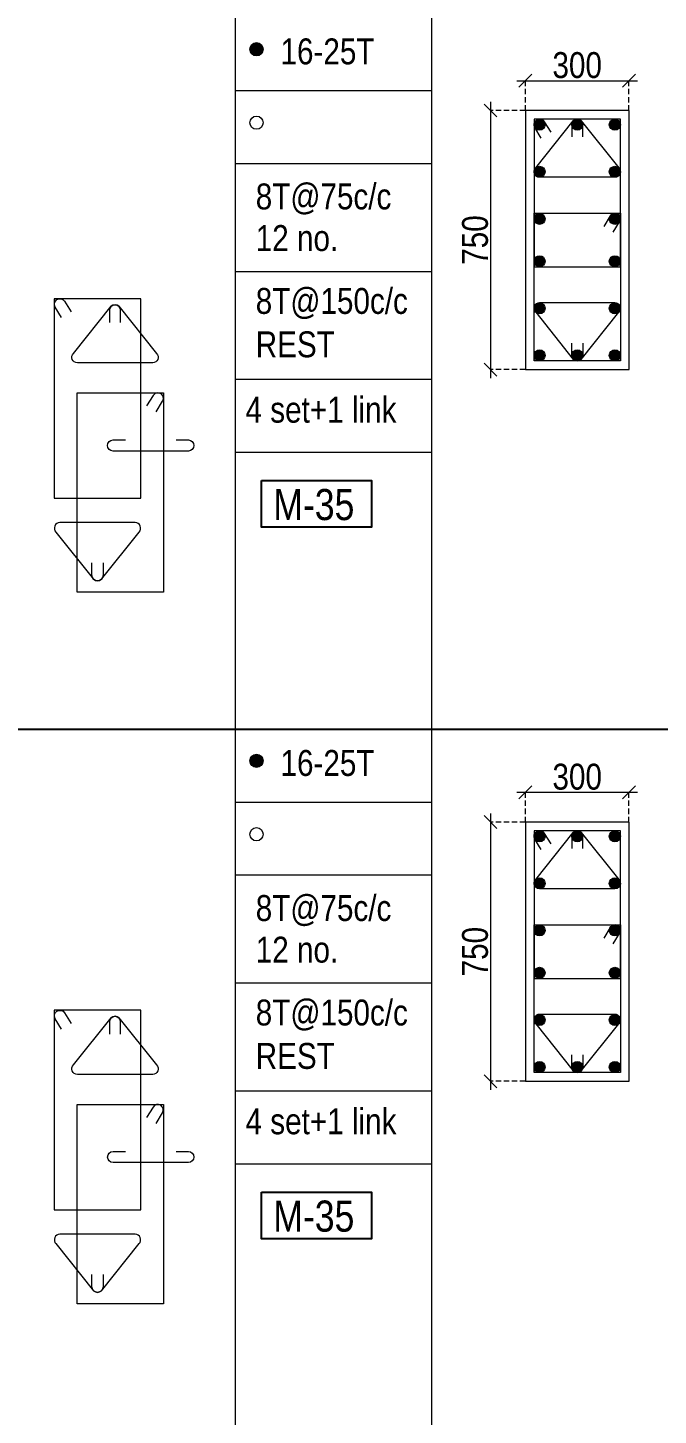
# Model space of a CAD drawing. Header units: millimetres. Extents: x 1112055 to 3390982, y -148532 to 766891.
# Drawn here: x 2170872 to 2178175, y 357764 to 373830 of the extents above; entities that cross this region are included whole.
import ezdxf
from ezdxf.enums import TextEntityAlignment as Align

# ---------------------------------------------------------------- set-up
doc = ezdxf.new("R2010")
doc.units = ezdxf.units.MM
doc.header["$PDMODE"] = 35
doc.header["$PDSIZE"] = -25
doc.linetypes.add('DASHED2', pattern=[0.375, 0.25, -0.125])
doc.linetypes.add('Hidden', pattern=[9.525, 6.35, -3.175])
for name, color, linetype, lineweight in [('B COL. SIZE DIM', 220, 'Continuous', 25), ('B COLSCH', 204, 'Continuous', 20), ('B COLUMN', 1, 'Hidden', 9), ('B STEEL', 34, 'Continuous', 15)]:
    doc.layers.add(name, color=color, linetype=linetype, lineweight=lineweight)
doc.layers.add('B TEXT', color=7, linetype='Continuous')
doc.styles.add('dim inside', font='romans.shx', dxfattribs={"width": 0.8, "height": 125})
doc.styles.add('SWINC', font='swissc.ttf')
doc.dimstyles.new('dim inside', dxfattribs={"dimtxt": 125, "dimasz": 100, "dimexe": 0, "dimexo": 0, "dimgap": 10, "dimtad": 0, "dimdec": 0, "dimzin": 0, "dimdsep": 46, "dimtxsty": 'dim inside', "dimblk": 'SMALL', "dimcen": 0.09, "dimadec": 0, "dimazin": 0, "dimtfac": 1, "dimtdec": 0, "dimtofl": 0, "dimtmove": 0, "dimatfit": 3, "dimfxl": 1, "dimtolj": 1, "dimtzin": 0, "dimarcsym": 2})

# ---------------------------------------------------------------- blocks, each defined once
blk = doc.blocks.new('_Oblique')
at = {"color": 0, "linetype": 'ByBlock', "lineweight": -2}
blk.add_line((-0.5, -0.5), (0.5, 0.5), dxfattribs=at)
blk = doc.blocks.new('*D1162')
at = {"layer": 'B COL. SIZE DIM', "color": 250, "lineweight": 9, "ltscale": 250, "transparency": 16777216}
blk.add_line((2176536, 364977), (2177936, 364977), dxfattribs=at)
at = {"layer": 'B COL. SIZE DIM', "color": 250, "linetype": 'DASHED2', "lineweight": 9, "ltscale": 250, "transparency": 16777216}
for p, q in [((2176636, 364632), (2176636, 364977)), ((2177836, 364632), (2177836, 364977))]:
    blk.add_line(p, q, dxfattribs=at)
at = {"layer": 'Defpoints', "color": 0, "ltscale": 250, "transparency": 16777216}
for p in [(2177836, 364977), (2176636, 364632), (2177836, 364632)]:
    blk.add_point(p, dxfattribs=at)
at = {"layer": 'B COL. SIZE DIM', "color": 250, "lineweight": 9, "ltscale": 250, "transparency": 16777216, "xscale": 150, "yscale": 150, "zscale": 150, "rotation": 180}
blk.add_blockref('_Oblique', (2176636, 364977), dxfattribs=at)
at = {"layer": 'B COL. SIZE DIM', "color": 250, "lineweight": 9, "ltscale": 250, "transparency": 16777216, "xscale": 150, "yscale": 150, "zscale": 150}
blk.add_blockref('_Oblique', (2177836, 364977), dxfattribs=at)
at = {"layer": 'B COL. SIZE DIM', "color": 6, "ltscale": 250, "transparency": 16777216, "insert": (2177236, 365156), "char_height": 300, "attachment_point": 5, "style": 'SWINC'}
blk.add_mtext('\\A1;300', dxfattribs=at)
blk = doc.blocks.new('*D1163')
at = {"layer": 'B COL. SIZE DIM', "color": 250, "lineweight": 9, "ltscale": 250, "transparency": 16777216}
blk.add_line((2176232, 364732), (2176232, 361532), dxfattribs=at)
at = {"layer": 'B COL. SIZE DIM', "color": 250, "linetype": 'DASHED2', "lineweight": 9, "ltscale": 250, "transparency": 16777216}
for p, q in [((2176636, 364632), (2176232, 364632)), ((2176636, 361632), (2176232, 361632))]:
    blk.add_line(p, q, dxfattribs=at)
at = {"layer": 'Defpoints', "color": 0, "ltscale": 250, "transparency": 16777216}
for p in [(2176636, 364632), (2176232, 361632), (2176636, 361632)]:
    blk.add_point(p, dxfattribs=at)
at = {"layer": 'B COL. SIZE DIM', "color": 250, "lineweight": 9, "ltscale": 250, "transparency": 16777216, "xscale": 150, "yscale": 150, "zscale": 150}
for p, rotation in [((2176232, 364632), 90), ((2176232, 361632), 270)]:
    blk.add_blockref('_Oblique', p, dxfattribs=dict(at, rotation=rotation))
at = {"layer": 'B COL. SIZE DIM', "color": 6, "ltscale": 250, "transparency": 16777216, "insert": (2176054, 363132), "char_height": 300, "attachment_point": 5, "rotation": 90, "style": 'SWINC'}
blk.add_mtext('\\A1;750', dxfattribs=at)
blk = doc.blocks.new('*D1158')
at = {"layer": 'B COL. SIZE DIM', "color": 250, "lineweight": 9, "ltscale": 250, "transparency": 16777216}
blk.add_line((2176536, 373217), (2177936, 373217), dxfattribs=at)
at = {"layer": 'B COL. SIZE DIM', "color": 250, "linetype": 'DASHED2', "lineweight": 9, "ltscale": 250, "transparency": 16777216}
for p, q in [((2176636, 372872), (2176636, 373217)), ((2177836, 372872), (2177836, 373217))]:
    blk.add_line(p, q, dxfattribs=at)
at = {"layer": 'Defpoints', "color": 0, "ltscale": 250, "transparency": 16777216}
for p in [(2177836, 373217), (2176636, 372872), (2177836, 372872)]:
    blk.add_point(p, dxfattribs=at)
at = {"layer": 'B COL. SIZE DIM', "color": 250, "lineweight": 9, "ltscale": 250, "transparency": 16777216, "xscale": 150, "yscale": 150, "zscale": 150, "rotation": 180}
blk.add_blockref('_Oblique', (2176636, 373217), dxfattribs=at)
at = {"layer": 'B COL. SIZE DIM', "color": 250, "lineweight": 9, "ltscale": 250, "transparency": 16777216, "xscale": 150, "yscale": 150, "zscale": 150}
blk.add_blockref('_Oblique', (2177836, 373217), dxfattribs=at)
at = {"layer": 'B COL. SIZE DIM', "color": 6, "ltscale": 250, "transparency": 16777216, "insert": (2177236, 373396), "char_height": 300, "attachment_point": 5, "style": 'SWINC'}
blk.add_mtext('\\A1;300', dxfattribs=at)
blk = doc.blocks.new('*D1159')
at = {"layer": 'B COL. SIZE DIM', "color": 250, "lineweight": 9, "ltscale": 250, "transparency": 16777216}
blk.add_line((2176232, 372972), (2176232, 369772), dxfattribs=at)
at = {"layer": 'B COL. SIZE DIM', "color": 250, "linetype": 'DASHED2', "lineweight": 9, "ltscale": 250, "transparency": 16777216}
for p, q in [((2176636, 372872), (2176232, 372872)), ((2176636, 369872), (2176232, 369872))]:
    blk.add_line(p, q, dxfattribs=at)
at = {"layer": 'Defpoints', "color": 0, "ltscale": 250, "transparency": 16777216}
for p in [(2176636, 372872), (2176232, 369872), (2176636, 369872)]:
    blk.add_point(p, dxfattribs=at)
at = {"layer": 'B COL. SIZE DIM', "color": 250, "lineweight": 9, "ltscale": 250, "transparency": 16777216, "xscale": 150, "yscale": 150, "zscale": 150}
for p, rotation in [((2176232, 372872), 90), ((2176232, 369872), 270)]:
    blk.add_blockref('_Oblique', p, dxfattribs=dict(at, rotation=rotation))
at = {"layer": 'B COL. SIZE DIM', "color": 6, "ltscale": 250, "transparency": 16777216, "insert": (2176054, 371372), "char_height": 300, "attachment_point": 5, "rotation": 90, "style": 'SWINC'}
blk.add_mtext('\\A1;750', dxfattribs=at)

msp = doc.modelspace()

# ---------------------------------------------------------------- hatches: boundary and pattern name
at = {"layer": 'B STEEL', "lineweight": 9, "ltscale": 0.5}
h = msp.add_hatch(color=34, dxfattribs=at)
edge = h.paths.add_edge_path()
edge.add_arc((2173521, 373581.3), 76.8, 0, 360)
h = msp.add_hatch(color=34, dxfattribs=at)
edge = h.paths.add_edge_path()
edge.add_arc((2176800.2, 372708.1), 64, 0, 360)
at = {"layer": 'B STEEL'}
h = msp.add_hatch(color=34, dxfattribs=at)
edge = h.paths.add_edge_path()
edge.add_arc((2177236.2, 372708.1), 64, 0, 360)
at = {"layer": 'B STEEL', "lineweight": 9, "ltscale": 0.5}
h = msp.add_hatch(color=34, dxfattribs=at)
edge = h.paths.add_edge_path()
edge.add_arc((2177672.2, 372708.1), 64, 180, 540, ccw=False)
at = {"layer": 'B STEEL'}
h = msp.add_hatch(color=34, dxfattribs=at)
edge = h.paths.add_edge_path()
edge.add_arc((2176800.2, 372162.8), 64, 0, 360)
h = msp.add_hatch(color=34, dxfattribs=at)
edge = h.paths.add_edge_path()
edge.add_arc((2177672.2, 372162.8), 64, 0, 360)
h = msp.add_hatch(color=34, dxfattribs=at)
edge = h.paths.add_edge_path()
edge.add_arc((2176800.2, 371617.4), 64, 0, 360)
h = msp.add_hatch(color=34, dxfattribs=at)
edge = h.paths.add_edge_path()
edge.add_arc((2177672.2, 371617.4), 64, 0, 360)
h = msp.add_hatch(color=34, dxfattribs=at)
edge = h.paths.add_edge_path()
edge.add_arc((2176800.2, 371126.8), 64, 0, 360)
h = msp.add_hatch(color=34, dxfattribs=at)
edge = h.paths.add_edge_path()
edge.add_arc((2177672.2, 371126.8), 64, 0, 360)
h = msp.add_hatch(color=34, dxfattribs=at)
edge = h.paths.add_edge_path()
edge.add_arc((2176800.2, 370581.5), 64, 0, 360)
h = msp.add_hatch(color=34, dxfattribs=at)
edge = h.paths.add_edge_path()
edge.add_arc((2177672.2, 370581.5), 64, 0, 360)
at = {"layer": 'B STEEL', "lineweight": 9, "ltscale": 0.5}
h = msp.add_hatch(color=34, dxfattribs=at)
edge = h.paths.add_edge_path()
edge.add_arc((2176800.2, 370036.1), 64, 0, 360, ccw=False)
at = {"layer": 'B STEEL'}
h = msp.add_hatch(color=34, dxfattribs=at)
edge = h.paths.add_edge_path()
edge.add_arc((2177236.2, 370036.1), 64, 0, 360)
at = {"layer": 'B STEEL', "lineweight": 9, "ltscale": 0.5}
h = msp.add_hatch(color=34, dxfattribs=at)
edge = h.paths.add_edge_path()
edge.add_arc((2177672.2, 370036.1), 64, -180, 180)
h = msp.add_hatch(color=34, dxfattribs=at)
edge = h.paths.add_edge_path()
edge.add_arc((2173521, 365341.4), 76.8, 0, 360)
h = msp.add_hatch(color=34, dxfattribs=at)
edge = h.paths.add_edge_path()
edge.add_arc((2176800.2, 364468.3), 64, 0, 360)
at = {"layer": 'B STEEL'}
h = msp.add_hatch(color=34, dxfattribs=at)
edge = h.paths.add_edge_path()
edge.add_arc((2177236.2, 364468.3), 64, 0, 360)
at = {"layer": 'B STEEL', "lineweight": 9, "ltscale": 0.5}
h = msp.add_hatch(color=34, dxfattribs=at)
edge = h.paths.add_edge_path()
edge.add_arc((2177672.2, 364468.3), 64, 180, 540, ccw=False)
at = {"layer": 'B STEEL'}
h = msp.add_hatch(color=34, dxfattribs=at)
edge = h.paths.add_edge_path()
edge.add_arc((2176800.2, 363922.9), 64, 0, 360)
h = msp.add_hatch(color=34, dxfattribs=at)
edge = h.paths.add_edge_path()
edge.add_arc((2177672.2, 363922.9), 64, 0, 360)
h = msp.add_hatch(color=34, dxfattribs=at)
edge = h.paths.add_edge_path()
edge.add_arc((2176800.2, 363377.6), 64, 0, 360)
h = msp.add_hatch(color=34, dxfattribs=at)
edge = h.paths.add_edge_path()
edge.add_arc((2177672.2, 363377.6), 64, 0, 360)
h = msp.add_hatch(color=34, dxfattribs=at)
edge = h.paths.add_edge_path()
edge.add_arc((2176800.2, 362886.9), 64, 0, 360)
h = msp.add_hatch(color=34, dxfattribs=at)
edge = h.paths.add_edge_path()
edge.add_arc((2177672.2, 362886.9), 64, 0, 360)
h = msp.add_hatch(color=34, dxfattribs=at)
edge = h.paths.add_edge_path()
edge.add_arc((2176800.2, 362341.6), 64, 0, 360)
h = msp.add_hatch(color=34, dxfattribs=at)
edge = h.paths.add_edge_path()
edge.add_arc((2177672.2, 362341.6), 64, 0, 360)
at = {"layer": 'B STEEL', "lineweight": 9, "ltscale": 0.5}
h = msp.add_hatch(color=34, dxfattribs=at)
edge = h.paths.add_edge_path()
edge.add_arc((2176800.2, 361796.3), 64, 0, 360, ccw=False)
at = {"layer": 'B STEEL'}
h = msp.add_hatch(color=34, dxfattribs=at)
edge = h.paths.add_edge_path()
edge.add_arc((2177236.2, 361796.3), 64, 0, 360)
at = {"layer": 'B STEEL', "lineweight": 9, "ltscale": 0.5}
h = msp.add_hatch(color=34, dxfattribs=at)
edge = h.paths.add_edge_path()
edge.add_arc((2177672.2, 361796.3), 64, -180, 180)

# ---------------------------------------------------------------- linework, layer by layer
msp.add_line((2087620, 365709.7), (2378433, 365709.7))
at = {"layer": 'B COLSCH', "color": 250, "lineweight": 0}
for p, q in [((2175549.1, 382189.4), (2175549.1, 323875.2)), ((2173274.8, 373949.6), (2173274.8, 332750.4)), ((2173274.8, 373104.6), (2175549.1, 373104.6)), ((2173274.8, 372259.6), (2175549.1, 372259.6)), ((2173274.8, 371009.8), (2175549.1, 371009.8)), ((2173274.8, 369760.1), (2175549.1, 369760.1)), ((2173274.8, 368915.1), (2175549.1, 368915.1)), ((2087620, 365709.7), (2216655.7, 365709.7)), ((2173274.8, 364864.8), (2175549.1, 364864.8)), ((2173274.8, 364019.8), (2175549.1, 364019.8)), ((2173274.8, 362770), (2175549.1, 362770)), ((2173274.8, 361520.2), (2175549.1, 361520.2)), ((2173274.8, 360675.2), (2175549.1, 360675.2))]:
    msp.add_line(p, q, dxfattribs=at)
at = {"layer": 'B COLUMN', "color": 1, "linetype": 'ByBlock', "lineweight": 20}
for points in [[(2176636.2, 369872.1), (2177836.2, 369872.1), (2177836.2, 372872.1), (2176636.2, 372872.1)], [(2176636.2, 361632.3), (2177836.2, 361632.3), (2177836.2, 364632.3), (2176636.2, 364632.3)]]:
    msp.add_lwpolyline(points, close=True, dxfattribs=at)
at = {"layer": 'B STEEL', "color": 34, "lineweight": 9, "ltscale": 0.5}
for points in [[(2176736.2, 371062.8), (2177736.2, 371062.8), (2177736.2, 372772.1), (2176736.2, 372772.1)], [(2176736.2, 371681.5), (2177736.2, 371681.5), (2177736.2, 369972.1), (2176736.2, 369972.1)], [(2171180, 368383.7), (2172180, 368383.7), (2172180, 370693.1), (2171180, 370693.1)], [(2171442.6, 369602.4), (2172442.6, 369602.4), (2172442.6, 367293.1), (2171442.6, 367293.1)], [(2176736.2, 362822.9), (2177736.2, 362822.9), (2177736.2, 364532.3), (2176736.2, 364532.3)], [(2176736.2, 363441.6), (2177736.2, 363441.6), (2177736.2, 361732.3), (2176736.2, 361732.3)], [(2171180, 360143.9), (2172180, 360143.9), (2172180, 362453.2), (2171180, 362453.2)], [(2171442.6, 361362.6), (2172442.6, 361362.6), (2172442.6, 359053.2), (2171442.6, 359053.2)]]:
    msp.add_lwpolyline(points, close=True, dxfattribs=at)
for points in [[(2176820.5, 372553.1), (2176745.7, 372674.5, -1), (2176854.7, 372741.7), (2176929.5, 372620.2)], [(2177300.2, 372565.5), (2177300.2, 372708.1, 1), (2177172.2, 372708.1), (2177172.2, 372565.5)], [(2177651.9, 371462.4), (2177726.7, 371583.9, 1), (2177617.7, 371651), (2177542.9, 371529.5)], [(2171264.3, 370474), (2171189.5, 370595.5, -1), (2171298.5, 370662.6), (2171373.3, 370541.1)], [(2171947.2, 370417.1), (2171947.2, 370559.7, 1), (2171819.1, 370559.7), (2171819.1, 370417.1)], [(2177300.2, 370178.8), (2177300.2, 370036.1, -1), (2177172.2, 370036.1), (2177172.2, 370178.8)], [(2172358.4, 369383.3), (2172433.1, 369504.8, 1), (2172324.1, 369571.9), (2172249.3, 369450.5)], [(2172589.9, 369057.1), (2172732.5, 369057.1, -1), (2172732.5, 368929), (2171860.6, 368929, -1), (2171860.6, 369057.1), (2172003.2, 369057.1)], [(2171744, 367633.3), (2171744, 367490.6, -1), (2171616, 367490.6), (2171616, 367633.3)], [(2176820.5, 364313.2), (2176745.7, 364434.7, -1), (2176854.7, 364501.8), (2176929.5, 364380.3)], [(2177300.2, 364325.6), (2177300.2, 364468.3, 1), (2177172.2, 364468.3), (2177172.2, 364325.6)], [(2177651.9, 363222.6), (2177726.7, 363344, 1), (2177617.7, 363411.2), (2177542.9, 363289.7)], [(2171264.3, 362234.2), (2171189.5, 362355.6, -1), (2171298.5, 362422.7), (2171373.3, 362301.3)], [(2171947.2, 362177.2), (2171947.2, 362319.9, 1), (2171819.1, 362319.9), (2171819.1, 362177.2)], [(2177300.2, 361938.9), (2177300.2, 361796.3, -1), (2177172.2, 361796.3), (2177172.2, 361938.9)], [(2172358.4, 361143.5), (2172433.1, 361265, 1), (2172324.1, 361332.1), (2172249.3, 361210.6)], [(2172589.9, 360817.2), (2172732.5, 360817.2, -1), (2172732.5, 360689.2), (2171860.6, 360689.2, -1), (2171860.6, 360817.2), (2172003.2, 360817.2)], [(2171744, 359393.4), (2171744, 359250.8, -1), (2171616, 359250.8), (2171616, 359393.4)]]:
    msp.add_lwpolyline(points, format="xyb", dxfattribs=at)
for points in [[(2177281.4, 372753.4), (2177717.4, 372208.1, -0.6687154), (2177672.2, 372098.8), (2176800.2, 372098.8, -0.6687154), (2176755, 372208.1), (2177191, 372753.4, -0.4133445)], [(2171928.4, 370605.1), (2172364.3, 370059.7, -0.6687154), (2172319.1, 369950.4), (2171447.2, 369950.4, -0.6687154), (2171402, 370059.7), (2171838, 370605.1, -0.4133445)], [(2177281.4, 369990.8), (2177717.4, 370536.1, 0.6687154), (2177672.2, 370645.5), (2176800.2, 370645.5, 0.6687154), (2176755, 370536.1), (2177191, 369990.8, 0.4133445)], [(2171725.2, 367445.3), (2172161.2, 367990.6, 0.6687154), (2172116, 368100), (2171244, 368100, 0.6687154), (2171198.8, 367990.6), (2171634.8, 367445.3, 0.4133445)], [(2177281.4, 364513.6), (2177717.4, 363968.3, -0.6687154), (2177672.2, 363858.9), (2176800.2, 363858.9, -0.6687154), (2176755, 363968.3), (2177191, 364513.6, -0.4133445)], [(2171928.4, 362365.2), (2172364.3, 361819.9, -0.6687154), (2172319.1, 361710.5), (2171447.2, 361710.5, -0.6687154), (2171402, 361819.9), (2171838, 362365.2, -0.4133445)], [(2177281.4, 361751), (2177717.4, 362296.3, 0.6687154), (2177672.2, 362405.6), (2176800.2, 362405.6, 0.6687154), (2176755, 362296.3), (2177191, 361751, 0.4133445)], [(2171725.2, 359205.5), (2172161.2, 359750.8, 0.6687154), (2172116, 359860.1), (2171244, 359860.1, 0.6687154), (2171198.8, 359750.8), (2171634.8, 359205.5, 0.4133445)]]:
    msp.add_lwpolyline(points, format="xyb", close=True, dxfattribs=at)
for centre, radius in [((2173521, 373581.3), 76.8), ((2173521, 372731), 76.8), ((2176800.2, 372708.1), 64), ((2177236.2, 372708.1), 64), ((2177672.2, 372708.1), 64), ((2176800.2, 372162.8), 64), ((2177672.2, 372162.8), 64), ((2176800.2, 371617.4), 64), ((2177672.2, 371617.4), 64), ((2176800.2, 371126.8), 64), ((2177672.2, 371126.8), 64), ((2176800.2, 370581.5), 64), ((2177672.2, 370581.5), 64), ((2176800.2, 370036.1), 64), ((2177236.2, 370036.1), 64), ((2177672.2, 370036.1), 64), ((2173521, 365341.4), 76.8), ((2173521, 364491.2), 76.8), ((2176800.2, 364468.3), 64), ((2177236.2, 364468.3), 64), ((2177672.2, 364468.3), 64), ((2176800.2, 363922.9), 64), ((2177672.2, 363922.9), 64), ((2176800.2, 363377.6), 64), ((2177672.2, 363377.6), 64), ((2176800.2, 362886.9), 64), ((2177672.2, 362886.9), 64), ((2176800.2, 362341.6), 64), ((2177672.2, 362341.6), 64), ((2176800.2, 361796.3), 64), ((2177236.2, 361796.3), 64), ((2177672.2, 361796.3), 64)]:
    msp.add_circle(centre, radius, dxfattribs=at)
at = {"layer": 'B TEXT', "color": 1}
for points in [[(2173578.4, 368586), (2174853, 368586), (2174853, 368048.1), (2173578.4, 368048.1)], [(2173578.4, 360346.2), (2174853, 360346.2), (2174853, 359808.2), (2173578.4, 359808.2)]]:
    msp.add_lwpolyline(points, close=True, dxfattribs=at)

# ---------------------------------------------------------------- texts
at = {"layer": 'B TEXT', "style": 'SWINC'}
for s, p in [('16-25T', (2173799.5, 373406.7)), ('8T@75c/c', (2173512.6, 371726.9)), ('12 no.', (2173512.6, 371245.1)), ('8T@150c/c', (2173512.6, 370517)), ('REST', (2173512.6, 370014.6)), ('4 set+1 link', (2173394.3, 369257.6)), ('16-25T', (2173799.5, 365166.9)), ('8T@75c/c', (2173512.6, 363487)), ('12 no.', (2173512.6, 363005.3)), ('8T@150c/c', (2173512.6, 362277.2)), ('REST', (2173512.6, 361774.8)), ('4 set+1 link', (2173394.3, 361017.7))]:
    msp.add_text(s, height=300, dxfattribs=at).set_placement(p)
at = {"layer": 'B TEXT', "color": 1, "style": 'SWINC'}
for p in [(2173715.8, 368021.5), (2173715.8, 359781.7)]:
    msp.add_text('M-35', height=360, dxfattribs=at).set_placement(p, align=Align.BOTTOM_LEFT)

# ---------------------------------------------------------------- dimensions: what is measured, and where the dimension line sits
at = {"layer": 'B COL. SIZE DIM', "color": 250, "ltscale": 250}
for base, p1, p2, picture, middle in [((2177836.2, 373217.1), (2176636.2, 372872.1), (2177836.2, 372872.1), '*D1158', (2177236.2, 373395.9)), ((2177836.2, 364977.2), (2176636.2, 364632.3), (2177836.2, 364632.3), '*D1162', (2177236.2, 365156))]:
    dim = msp.add_linear_dim(base=base, p1=p1, p2=p2, dimstyle='dim inside', override={"dimtxt": 300, "dimasz": 150, "dimgap": 25, "dimtad": 3, "dimlfac": 0.25, "dimtxsty": 'SWINC', "dimblk1": 'Oblique', "dimblk2": 'Oblique', "dimsah": 1, "dimdle": 100, "dimclrd": 250, "dimclre": 250, "dimclrt": 6, "dimfxl": 1000, "dimlwd": 9, "dimlwe": 9}, dxfattribs=at)
    dim.commit()
    dim.dimension.update_dxf_attribs({"geometry": picture, "text_midpoint": middle})
for base, p1, p2, picture, middle in [((2176232.3, 369872.1), (2176636.2, 372872.1), (2176636.2, 369872.1), '*D1159', (2176053.5, 371372.1)), ((2176232.3, 361632.3), (2176636.2, 364632.3), (2176636.2, 361632.3), '*D1163', (2176053.5, 363132.3))]:
    dim = msp.add_linear_dim(base=base, p1=p1, p2=p2, angle=90, dimstyle='dim inside', override={"dimtxt": 300, "dimasz": 150, "dimgap": 25, "dimtad": 3, "dimlfac": 0.25, "dimtxsty": 'SWINC', "dimblk1": 'Oblique', "dimblk2": 'Oblique', "dimsah": 1, "dimdle": 100, "dimclrd": 250, "dimclre": 250, "dimclrt": 6, "dimfxl": 1000, "dimlwd": 9, "dimlwe": 9}, dxfattribs=at)
    dim.commit()
    dim.dimension.update_dxf_attribs({"geometry": picture, "text_midpoint": middle})

doc.saveas('drawing.dxf')
